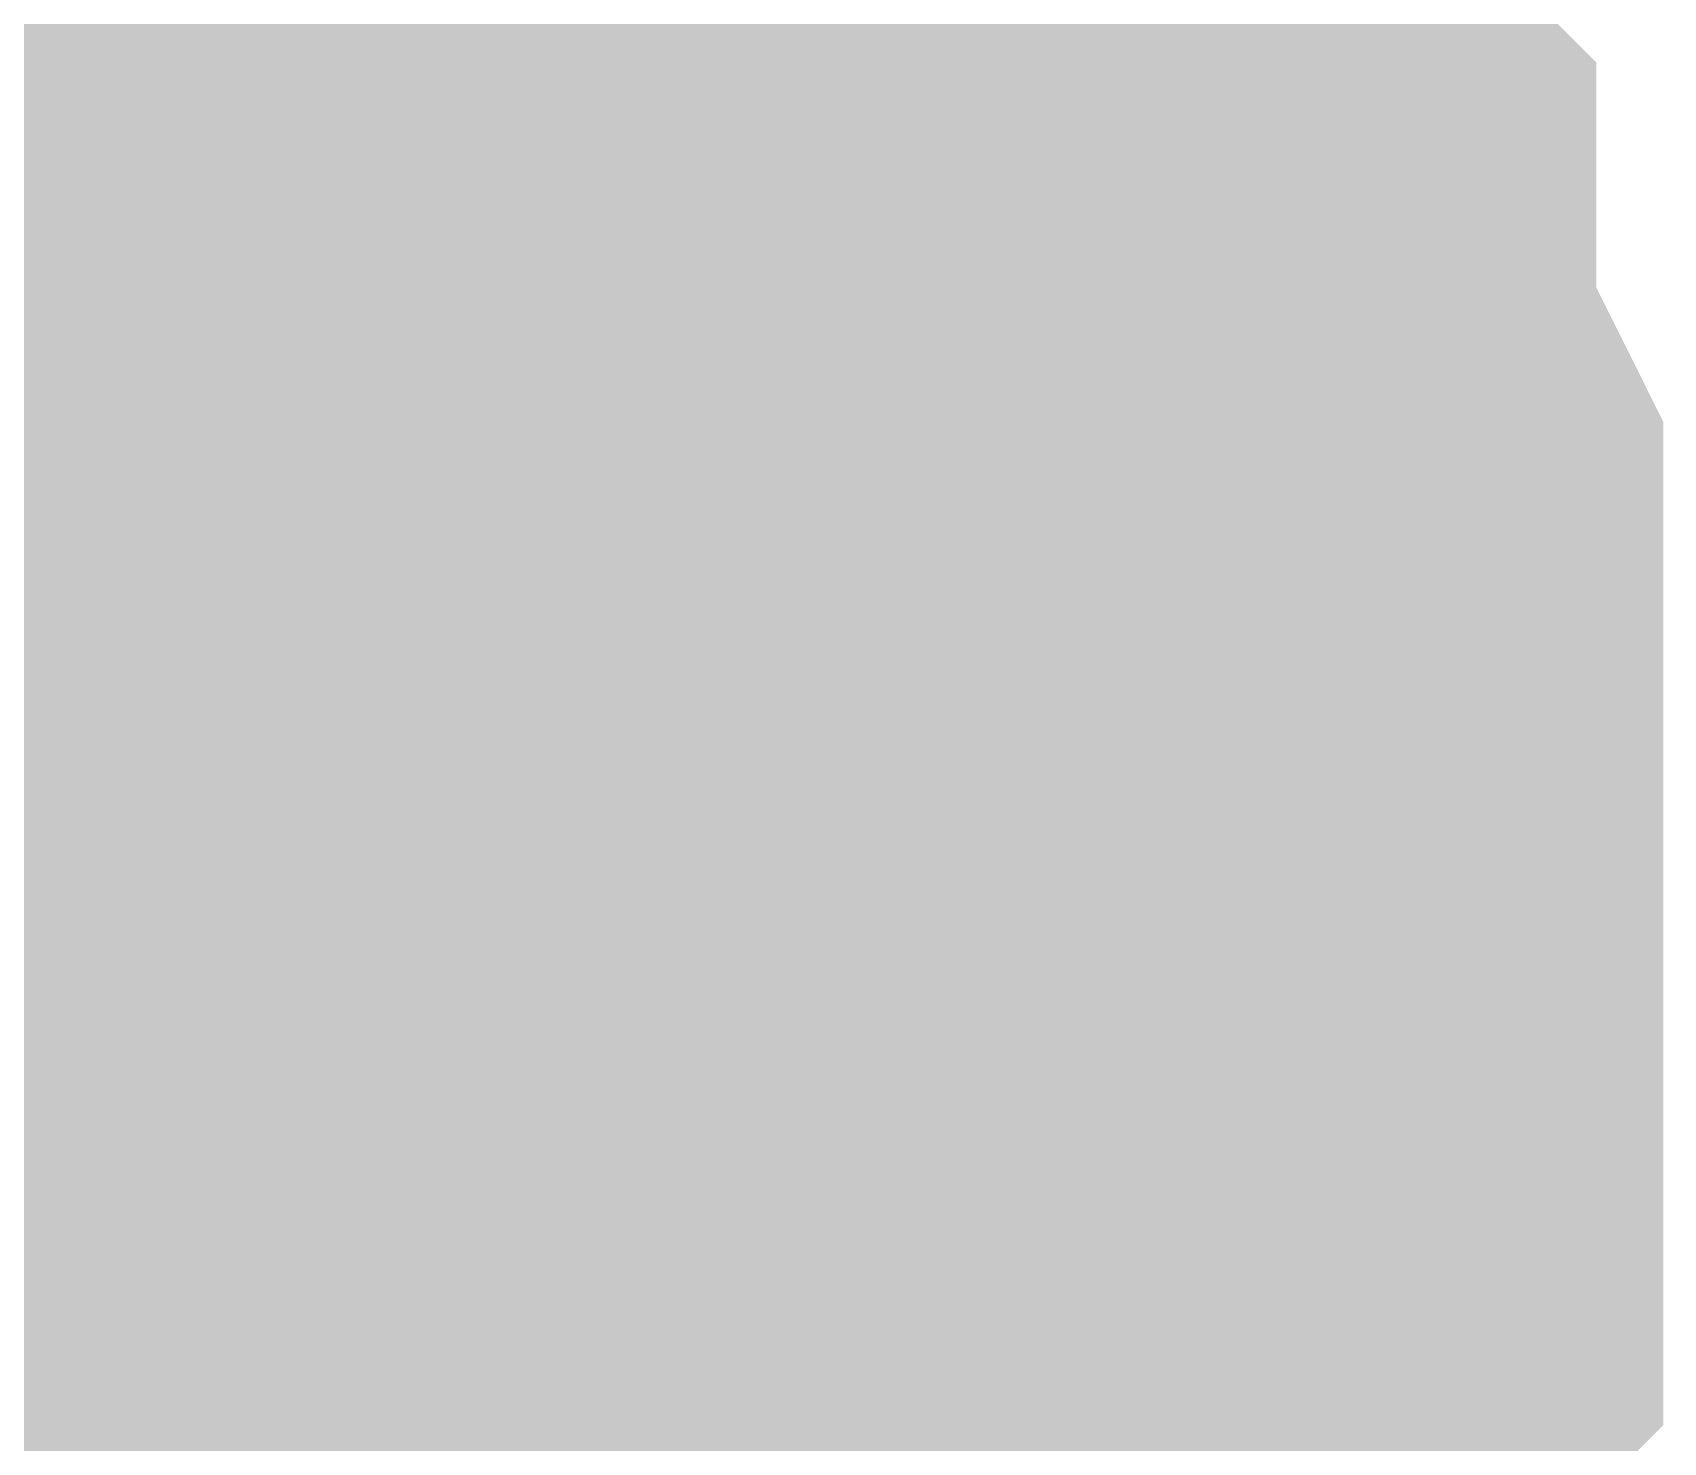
# Model space of a CAD drawing. Header units: inches. Extents: x 0 to 16.9, y 0 to 11.7.
# Drawn here: x 15.4779 to 15.49668, y 8.77245 to 8.78868 of the extents above; entities that cross this region are included whole.
import ezdxf

# ---------------------------------------------------------------- set-up
doc = ezdxf.new("R2010")
doc.units = ezdxf.units.IN
doc.header["$MEASUREMENT"] = 0
doc.layers.add('Sheet', color=255, linetype='Continuous')

msp = doc.modelspace()

# ---------------------------------------------------------------- linework, layer by layer
at = {"layer": 'Sheet'}
for points in [[(15.483066, 8.795151, 0.0118, 0.0118, 0), (15.483838, 8.79438, 0.0118, 0.0118, 0), (15.484609, 8.793608, 0.0118, 0.0118, 0), (15.485381, 8.793608, 0.0118, 0.0118, 0), (15.486152, 8.792836, 0.0118, 0.0118, 0), (15.486152, 8.792065, 0.0118, 0.0118, 0), (15.486924, 8.791293, 0.0118, 0.0118, 0), (15.487695, 8.790521, 0.0118, 0.0118, 0), (15.487695, 8.789749, 0.0118, 0.0118, 0), (15.488467, 8.788978, 0.0118, 0.0118, 0), (15.489238, 8.788206, 0.0118, 0.0118, 0), (15.489238, 8.786663, 0.0118, 0.0118, 0), (15.49001, 8.785891, 0.0118, 0.0118, 0), (15.49001, 8.785119, 0.0118, 0.0118, 0), (15.49001, 8.784347, 0.0118, 0.0118, 0), (15.490781, 8.782804, 0.0118, 0.0118, 0), (15.490781, 8.782032, 0.0118, 0.0118, 0), (15.490781, 8.781261, 0.0118, 0.0118, 0), (15.490781, 8.779717, 0.0118, 0.0118, 0), (15.490781, 8.778946, 0.0118, 0.0118, 0)], [(15.483066, 8.795151, 0.0118, 0.0118, 0), (15.483838, 8.79438, 0.0118, 0.0118, 0), (15.484609, 8.793608, 0.0118, 0.0118, 0), (15.485381, 8.793608, 0.0118, 0.0118, 0), (15.486152, 8.792836, 0.0118, 0.0118, 0), (15.486152, 8.792065, 0.0118, 0.0118, 0), (15.486924, 8.791293, 0.0118, 0.0118, 0), (15.487695, 8.790521, 0.0118, 0.0118, 0), (15.487695, 8.789749, 0.0118, 0.0118, 0), (15.488467, 8.788978, 0.0118, 0.0118, 0), (15.489238, 8.788206, 0.0118, 0.0118, 0), (15.489238, 8.786663, 0.0118, 0.0118, 0), (15.49001, 8.785891, 0.0118, 0.0118, 0), (15.49001, 8.785119, 0.0118, 0.0118, 0), (15.49001, 8.784347, 0.0118, 0.0118, 0), (15.490781, 8.782804, 0.0118, 0.0118, 0), (15.490781, 8.782032, 0.0118, 0.0118, 0), (15.490781, 8.781261, 0.0118, 0.0118, 0), (15.490781, 8.779717, 0.0118, 0.0118, 0), (15.490781, 8.778946, 0.0118, 0.0118, 0)], [(15.483066, 8.795151, 0.0118, 0.0118, 0), (15.483838, 8.79438, 0.0118, 0.0118, 0), (15.484609, 8.793608, 0.0118, 0.0118, 0), (15.485381, 8.793608, 0.0118, 0.0118, 0), (15.486152, 8.792836, 0.0118, 0.0118, 0), (15.486152, 8.792065, 0.0118, 0.0118, 0), (15.486924, 8.791293, 0.0118, 0.0118, 0), (15.487695, 8.790521, 0.0118, 0.0118, 0), (15.487695, 8.789749, 0.0118, 0.0118, 0), (15.488467, 8.788978, 0.0118, 0.0118, 0), (15.489238, 8.788206, 0.0118, 0.0118, 0), (15.489238, 8.786663, 0.0118, 0.0118, 0), (15.49001, 8.785891, 0.0118, 0.0118, 0), (15.49001, 8.785119, 0.0118, 0.0118, 0), (15.49001, 8.784347, 0.0118, 0.0118, 0), (15.490781, 8.782804, 0.0118, 0.0118, 0), (15.490781, 8.782032, 0.0118, 0.0118, 0), (15.490781, 8.781261, 0.0118, 0.0118, 0), (15.490781, 8.779717, 0.0118, 0.0118, 0), (15.490781, 8.778946, 0.0118, 0.0118, 0)], [(15.483066, 8.795151, 0.0118, 0.0118, 0), (15.483838, 8.79438, 0.0118, 0.0118, 0), (15.484609, 8.793608, 0.0118, 0.0118, 0), (15.485381, 8.793608, 0.0118, 0.0118, 0), (15.486152, 8.792836, 0.0118, 0.0118, 0), (15.486152, 8.792065, 0.0118, 0.0118, 0), (15.486924, 8.791293, 0.0118, 0.0118, 0), (15.487695, 8.790521, 0.0118, 0.0118, 0), (15.487695, 8.789749, 0.0118, 0.0118, 0), (15.488467, 8.788978, 0.0118, 0.0118, 0), (15.489238, 8.788206, 0.0118, 0.0118, 0), (15.489238, 8.786663, 0.0118, 0.0118, 0), (15.49001, 8.785891, 0.0118, 0.0118, 0), (15.49001, 8.785119, 0.0118, 0.0118, 0), (15.49001, 8.784347, 0.0118, 0.0118, 0), (15.490781, 8.782804, 0.0118, 0.0118, 0), (15.490781, 8.782032, 0.0118, 0.0118, 0), (15.490781, 8.781261, 0.0118, 0.0118, 0), (15.490781, 8.779717, 0.0118, 0.0118, 0), (15.490781, 8.778946, 0.0118, 0.0118, 0)], [(15.483066, 8.795151, 0.0118, 0.0118, 0), (15.483838, 8.79438, 0.0118, 0.0118, 0), (15.484609, 8.793608, 0.0118, 0.0118, 0), (15.485381, 8.793608, 0.0118, 0.0118, 0), (15.486152, 8.792836, 0.0118, 0.0118, 0), (15.486152, 8.792065, 0.0118, 0.0118, 0), (15.486924, 8.791293, 0.0118, 0.0118, 0), (15.487695, 8.790521, 0.0118, 0.0118, 0), (15.487695, 8.789749, 0.0118, 0.0118, 0), (15.488467, 8.788978, 0.0118, 0.0118, 0), (15.489238, 8.788206, 0.0118, 0.0118, 0), (15.489238, 8.786663, 0.0118, 0.0118, 0), (15.49001, 8.785891, 0.0118, 0.0118, 0), (15.49001, 8.785119, 0.0118, 0.0118, 0), (15.49001, 8.784347, 0.0118, 0.0118, 0), (15.490781, 8.782804, 0.0118, 0.0118, 0), (15.490781, 8.782032, 0.0118, 0.0118, 0), (15.490781, 8.781261, 0.0118, 0.0118, 0), (15.490781, 8.779717, 0.0118, 0.0118, 0), (15.490781, 8.778946, 0.0118, 0.0118, 0)], [(15.483066, 8.795151, 0.0118, 0.0118, 0), (15.483838, 8.79438, 0.0118, 0.0118, 0), (15.484609, 8.793608, 0.0118, 0.0118, 0), (15.485381, 8.793608, 0.0118, 0.0118, 0), (15.486152, 8.792836, 0.0118, 0.0118, 0), (15.486152, 8.792065, 0.0118, 0.0118, 0), (15.486924, 8.791293, 0.0118, 0.0118, 0), (15.487695, 8.790521, 0.0118, 0.0118, 0), (15.487695, 8.789749, 0.0118, 0.0118, 0), (15.488467, 8.788978, 0.0118, 0.0118, 0), (15.489238, 8.788206, 0.0118, 0.0118, 0), (15.489238, 8.786663, 0.0118, 0.0118, 0), (15.49001, 8.785891, 0.0118, 0.0118, 0), (15.49001, 8.785119, 0.0118, 0.0118, 0), (15.49001, 8.784347, 0.0118, 0.0118, 0), (15.490781, 8.782804, 0.0118, 0.0118, 0), (15.490781, 8.782032, 0.0118, 0.0118, 0), (15.490781, 8.781261, 0.0118, 0.0118, 0), (15.490781, 8.779717, 0.0118, 0.0118, 0), (15.490781, 8.778946, 0.0118, 0.0118, 0)], [(15.483066, 8.795151, 0.0118, 0.0118, 0), (15.483838, 8.79438, 0.0118, 0.0118, 0), (15.484609, 8.793608, 0.0118, 0.0118, 0), (15.485381, 8.793608, 0.0118, 0.0118, 0), (15.486152, 8.792836, 0.0118, 0.0118, 0), (15.486152, 8.792065, 0.0118, 0.0118, 0), (15.486924, 8.791293, 0.0118, 0.0118, 0), (15.487695, 8.790521, 0.0118, 0.0118, 0), (15.487695, 8.789749, 0.0118, 0.0118, 0), (15.488467, 8.788978, 0.0118, 0.0118, 0), (15.489238, 8.788206, 0.0118, 0.0118, 0), (15.489238, 8.786663, 0.0118, 0.0118, 0), (15.49001, 8.785891, 0.0118, 0.0118, 0), (15.49001, 8.785119, 0.0118, 0.0118, 0), (15.49001, 8.784347, 0.0118, 0.0118, 0), (15.490781, 8.782804, 0.0118, 0.0118, 0), (15.490781, 8.782032, 0.0118, 0.0118, 0), (15.490781, 8.781261, 0.0118, 0.0118, 0), (15.490781, 8.779717, 0.0118, 0.0118, 0), (15.490781, 8.778946, 0.0118, 0.0118, 0)], [(15.483066, 8.795151, 0.0118, 0.0118, 0), (15.483838, 8.79438, 0.0118, 0.0118, 0), (15.484609, 8.793608, 0.0118, 0.0118, 0), (15.485381, 8.793608, 0.0118, 0.0118, 0), (15.486152, 8.792836, 0.0118, 0.0118, 0), (15.486152, 8.792065, 0.0118, 0.0118, 0), (15.486924, 8.791293, 0.0118, 0.0118, 0), (15.487695, 8.790521, 0.0118, 0.0118, 0), (15.487695, 8.789749, 0.0118, 0.0118, 0), (15.488467, 8.788978, 0.0118, 0.0118, 0), (15.489238, 8.788206, 0.0118, 0.0118, 0), (15.489238, 8.786663, 0.0118, 0.0118, 0), (15.49001, 8.785891, 0.0118, 0.0118, 0), (15.49001, 8.785119, 0.0118, 0.0118, 0), (15.49001, 8.784347, 0.0118, 0.0118, 0), (15.490781, 8.782804, 0.0118, 0.0118, 0), (15.490781, 8.782032, 0.0118, 0.0118, 0), (15.490781, 8.781261, 0.0118, 0.0118, 0), (15.490781, 8.779717, 0.0118, 0.0118, 0), (15.490781, 8.778946, 0.0118, 0.0118, 0)], [(15.486924, 8.791293, 0.0039, 0.0039, 0), (15.487695, 8.790521, 0.0039, 0.0039, 0), (15.487695, 8.789749, 0.0039, 0.0039, 0), (15.488467, 8.788978, 0.0039, 0.0039, 0), (15.489238, 8.788206, 0.0039, 0.0039, 0), (15.489238, 8.786663, 0.0039, 0.0039, 0), (15.49001, 8.785891, 0.0039, 0.0039, 0), (15.49001, 8.785119, 0.0039, 0.0039, 0), (15.49001, 8.784347, 0.0039, 0.0039, 0), (15.490781, 8.782804, 0.0039, 0.0039, 0), (15.490781, 8.782032, 0.0039, 0.0039, 0), (15.490781, 8.781261, 0.0039, 0.0039, 0), (15.490781, 8.779717, 0.0039, 0.0039, 0), (15.490781, 8.778946, 0.0039, 0.0039, 0)], [(15.486924, 8.791293, 0.0039, 0.0039, 0), (15.487695, 8.790521, 0.0039, 0.0039, 0), (15.487695, 8.789749, 0.0039, 0.0039, 0), (15.488467, 8.788978, 0.0039, 0.0039, 0), (15.489238, 8.788206, 0.0039, 0.0039, 0), (15.489238, 8.786663, 0.0039, 0.0039, 0), (15.49001, 8.785891, 0.0039, 0.0039, 0), (15.49001, 8.785119, 0.0039, 0.0039, 0), (15.49001, 8.784347, 0.0039, 0.0039, 0), (15.490781, 8.782804, 0.0039, 0.0039, 0), (15.490781, 8.782032, 0.0039, 0.0039, 0), (15.490781, 8.781261, 0.0039, 0.0039, 0), (15.490781, 8.779717, 0.0039, 0.0039, 0), (15.490781, 8.778946, 0.0039, 0.0039, 0)], [(15.486924, 8.791293, 0.0039, 0.0039, 0), (15.487695, 8.790521, 0.0039, 0.0039, 0), (15.487695, 8.789749, 0.0039, 0.0039, 0), (15.488467, 8.788978, 0.0039, 0.0039, 0), (15.489238, 8.788206, 0.0039, 0.0039, 0), (15.489238, 8.786663, 0.0039, 0.0039, 0), (15.49001, 8.785891, 0.0039, 0.0039, 0), (15.49001, 8.785119, 0.0039, 0.0039, 0), (15.49001, 8.784347, 0.0039, 0.0039, 0), (15.490781, 8.782804, 0.0039, 0.0039, 0), (15.490781, 8.782032, 0.0039, 0.0039, 0), (15.490781, 8.781261, 0.0039, 0.0039, 0), (15.490781, 8.779717, 0.0039, 0.0039, 0), (15.490781, 8.778946, 0.0039, 0.0039, 0)], [(15.486924, 8.791293, 0.0039, 0.0039, 0), (15.487695, 8.790521, 0.0039, 0.0039, 0), (15.487695, 8.789749, 0.0039, 0.0039, 0), (15.488467, 8.788978, 0.0039, 0.0039, 0), (15.489238, 8.788206, 0.0039, 0.0039, 0), (15.489238, 8.786663, 0.0039, 0.0039, 0), (15.49001, 8.785891, 0.0039, 0.0039, 0), (15.49001, 8.785119, 0.0039, 0.0039, 0), (15.49001, 8.784347, 0.0039, 0.0039, 0), (15.490781, 8.782804, 0.0039, 0.0039, 0), (15.490781, 8.782032, 0.0039, 0.0039, 0), (15.490781, 8.781261, 0.0039, 0.0039, 0), (15.490781, 8.779717, 0.0039, 0.0039, 0), (15.490781, 8.778946, 0.0039, 0.0039, 0)], [(15.486924, 8.791293, 0.0039, 0.0039, 0), (15.487695, 8.790521, 0.0039, 0.0039, 0), (15.487695, 8.789749, 0.0039, 0.0039, 0), (15.488467, 8.788978, 0.0039, 0.0039, 0), (15.489238, 8.788206, 0.0039, 0.0039, 0), (15.489238, 8.786663, 0.0039, 0.0039, 0), (15.49001, 8.785891, 0.0039, 0.0039, 0), (15.49001, 8.785119, 0.0039, 0.0039, 0), (15.49001, 8.784347, 0.0039, 0.0039, 0), (15.490781, 8.782804, 0.0039, 0.0039, 0), (15.490781, 8.782032, 0.0039, 0.0039, 0), (15.490781, 8.781261, 0.0039, 0.0039, 0), (15.490781, 8.779717, 0.0039, 0.0039, 0), (15.490781, 8.778946, 0.0039, 0.0039, 0)], [(15.486924, 8.791293, 0.0039, 0.0039, 0), (15.487695, 8.790521, 0.0039, 0.0039, 0), (15.487695, 8.789749, 0.0039, 0.0039, 0), (15.488467, 8.788978, 0.0039, 0.0039, 0), (15.489238, 8.788206, 0.0039, 0.0039, 0), (15.489238, 8.786663, 0.0039, 0.0039, 0), (15.49001, 8.785891, 0.0039, 0.0039, 0), (15.49001, 8.785119, 0.0039, 0.0039, 0), (15.49001, 8.784347, 0.0039, 0.0039, 0), (15.490781, 8.782804, 0.0039, 0.0039, 0), (15.490781, 8.782032, 0.0039, 0.0039, 0), (15.490781, 8.781261, 0.0039, 0.0039, 0), (15.490781, 8.779717, 0.0039, 0.0039, 0), (15.490781, 8.778946, 0.0039, 0.0039, 0)], [(15.486924, 8.791293, 0.0039, 0.0039, 0), (15.487695, 8.790521, 0.0039, 0.0039, 0), (15.487695, 8.789749, 0.0039, 0.0039, 0), (15.488467, 8.788978, 0.0039, 0.0039, 0), (15.489238, 8.788206, 0.0039, 0.0039, 0), (15.489238, 8.786663, 0.0039, 0.0039, 0), (15.49001, 8.785891, 0.0039, 0.0039, 0), (15.49001, 8.785119, 0.0039, 0.0039, 0), (15.49001, 8.784347, 0.0039, 0.0039, 0), (15.490781, 8.782804, 0.0039, 0.0039, 0), (15.490781, 8.782032, 0.0039, 0.0039, 0), (15.490781, 8.781261, 0.0039, 0.0039, 0), (15.490781, 8.779717, 0.0039, 0.0039, 0), (15.490781, 8.778946, 0.0039, 0.0039, 0)], [(15.486924, 8.791293, 0.0039, 0.0039, 0), (15.487695, 8.790521, 0.0039, 0.0039, 0), (15.487695, 8.789749, 0.0039, 0.0039, 0), (15.488467, 8.788978, 0.0039, 0.0039, 0), (15.489238, 8.788206, 0.0039, 0.0039, 0), (15.489238, 8.786663, 0.0039, 0.0039, 0), (15.49001, 8.785891, 0.0039, 0.0039, 0), (15.49001, 8.785119, 0.0039, 0.0039, 0), (15.49001, 8.784347, 0.0039, 0.0039, 0), (15.490781, 8.782804, 0.0039, 0.0039, 0), (15.490781, 8.782032, 0.0039, 0.0039, 0), (15.490781, 8.781261, 0.0039, 0.0039, 0), (15.490781, 8.779717, 0.0039, 0.0039, 0), (15.490781, 8.778946, 0.0039, 0.0039, 0)], [(15.490781, 8.778946, 0.0118, 0.0118, 0), (15.490781, 8.778174, 0.0118, 0.0118, 0), (15.490781, 8.77663, 0.0118, 0.0118, 0), (15.490781, 8.775859, 0.0118, 0.0118, 0), (15.490781, 8.775087, 0.0118, 0.0118, 0), (15.49001, 8.774315, 0.0118, 0.0118, 0), (15.49001, 8.772772, 0.0118, 0.0118, 0), (15.49001, 8.772, 0.0118, 0.0118, 0), (15.489238, 8.771228, 0.0118, 0.0118, 0), (15.489238, 8.770457, 0.0118, 0.0118, 0), (15.488467, 8.769685, 0.0118, 0.0118, 0), (15.487695, 8.768913, 0.0118, 0.0118, 0), (15.487695, 8.768142, 0.0118, 0.0118, 0), (15.486924, 8.76737, 0.0118, 0.0118, 0), (15.486152, 8.766598, 0.0118, 0.0118, 0), (15.486152, 8.765827, 0.0118, 0.0118, 0)], [(15.490781, 8.778946, 0.0118, 0.0118, 0), (15.490781, 8.778174, 0.0118, 0.0118, 0), (15.490781, 8.77663, 0.0118, 0.0118, 0), (15.490781, 8.775859, 0.0118, 0.0118, 0), (15.490781, 8.775087, 0.0118, 0.0118, 0), (15.49001, 8.774315, 0.0118, 0.0118, 0), (15.49001, 8.772772, 0.0118, 0.0118, 0), (15.49001, 8.772, 0.0118, 0.0118, 0), (15.489238, 8.771228, 0.0118, 0.0118, 0), (15.489238, 8.770457, 0.0118, 0.0118, 0), (15.488467, 8.769685, 0.0118, 0.0118, 0), (15.487695, 8.768913, 0.0118, 0.0118, 0), (15.487695, 8.768142, 0.0118, 0.0118, 0), (15.486924, 8.76737, 0.0118, 0.0118, 0), (15.486152, 8.766598, 0.0118, 0.0118, 0), (15.486152, 8.765827, 0.0118, 0.0118, 0)], [(15.490781, 8.778946, 0.0118, 0.0118, 0), (15.490781, 8.778174, 0.0118, 0.0118, 0), (15.490781, 8.77663, 0.0118, 0.0118, 0), (15.490781, 8.775859, 0.0118, 0.0118, 0), (15.490781, 8.775087, 0.0118, 0.0118, 0), (15.49001, 8.774315, 0.0118, 0.0118, 0), (15.49001, 8.772772, 0.0118, 0.0118, 0), (15.49001, 8.772, 0.0118, 0.0118, 0), (15.489238, 8.771228, 0.0118, 0.0118, 0), (15.489238, 8.770457, 0.0118, 0.0118, 0), (15.488467, 8.769685, 0.0118, 0.0118, 0), (15.487695, 8.768913, 0.0118, 0.0118, 0), (15.487695, 8.768142, 0.0118, 0.0118, 0), (15.486924, 8.76737, 0.0118, 0.0118, 0), (15.486152, 8.766598, 0.0118, 0.0118, 0), (15.486152, 8.765827, 0.0118, 0.0118, 0)], [(15.490781, 8.778946, 0.0118, 0.0118, 0), (15.490781, 8.778174, 0.0118, 0.0118, 0), (15.490781, 8.77663, 0.0118, 0.0118, 0), (15.490781, 8.775859, 0.0118, 0.0118, 0), (15.490781, 8.775087, 0.0118, 0.0118, 0), (15.49001, 8.774315, 0.0118, 0.0118, 0), (15.49001, 8.772772, 0.0118, 0.0118, 0), (15.49001, 8.772, 0.0118, 0.0118, 0), (15.489238, 8.771228, 0.0118, 0.0118, 0), (15.489238, 8.770457, 0.0118, 0.0118, 0), (15.488467, 8.769685, 0.0118, 0.0118, 0), (15.487695, 8.768913, 0.0118, 0.0118, 0), (15.487695, 8.768142, 0.0118, 0.0118, 0), (15.486924, 8.76737, 0.0118, 0.0118, 0), (15.486152, 8.766598, 0.0118, 0.0118, 0), (15.486152, 8.765827, 0.0118, 0.0118, 0)], [(15.490781, 8.778946, 0.0118, 0.0118, 0), (15.490781, 8.778174, 0.0118, 0.0118, 0), (15.490781, 8.77663, 0.0118, 0.0118, 0), (15.490781, 8.775859, 0.0118, 0.0118, 0), (15.490781, 8.775087, 0.0118, 0.0118, 0), (15.49001, 8.774315, 0.0118, 0.0118, 0), (15.49001, 8.772772, 0.0118, 0.0118, 0), (15.49001, 8.772, 0.0118, 0.0118, 0), (15.489238, 8.771228, 0.0118, 0.0118, 0), (15.489238, 8.770457, 0.0118, 0.0118, 0), (15.488467, 8.769685, 0.0118, 0.0118, 0), (15.487695, 8.768913, 0.0118, 0.0118, 0), (15.487695, 8.768142, 0.0118, 0.0118, 0), (15.486924, 8.76737, 0.0118, 0.0118, 0), (15.486152, 8.766598, 0.0118, 0.0118, 0), (15.486152, 8.765827, 0.0118, 0.0118, 0)], [(15.490781, 8.778946, 0.0118, 0.0118, 0), (15.490781, 8.778174, 0.0118, 0.0118, 0), (15.490781, 8.77663, 0.0118, 0.0118, 0), (15.490781, 8.775859, 0.0118, 0.0118, 0), (15.490781, 8.775087, 0.0118, 0.0118, 0), (15.49001, 8.774315, 0.0118, 0.0118, 0), (15.49001, 8.772772, 0.0118, 0.0118, 0), (15.49001, 8.772, 0.0118, 0.0118, 0), (15.489238, 8.771228, 0.0118, 0.0118, 0), (15.489238, 8.770457, 0.0118, 0.0118, 0), (15.488467, 8.769685, 0.0118, 0.0118, 0), (15.487695, 8.768913, 0.0118, 0.0118, 0), (15.487695, 8.768142, 0.0118, 0.0118, 0), (15.486924, 8.76737, 0.0118, 0.0118, 0), (15.486152, 8.766598, 0.0118, 0.0118, 0), (15.486152, 8.765827, 0.0118, 0.0118, 0)], [(15.490781, 8.778946, 0.0118, 0.0118, 0), (15.490781, 8.778174, 0.0118, 0.0118, 0), (15.490781, 8.77663, 0.0118, 0.0118, 0), (15.490781, 8.775859, 0.0118, 0.0118, 0), (15.490781, 8.775087, 0.0118, 0.0118, 0), (15.49001, 8.774315, 0.0118, 0.0118, 0), (15.49001, 8.772772, 0.0118, 0.0118, 0), (15.49001, 8.772, 0.0118, 0.0118, 0), (15.489238, 8.771228, 0.0118, 0.0118, 0), (15.489238, 8.770457, 0.0118, 0.0118, 0), (15.488467, 8.769685, 0.0118, 0.0118, 0), (15.487695, 8.768913, 0.0118, 0.0118, 0), (15.487695, 8.768142, 0.0118, 0.0118, 0), (15.486924, 8.76737, 0.0118, 0.0118, 0), (15.486152, 8.766598, 0.0118, 0.0118, 0), (15.486152, 8.765827, 0.0118, 0.0118, 0)], [(15.490781, 8.778946, 0.0118, 0.0118, 0), (15.490781, 8.778174, 0.0118, 0.0118, 0), (15.490781, 8.77663, 0.0118, 0.0118, 0), (15.490781, 8.775859, 0.0118, 0.0118, 0), (15.490781, 8.775087, 0.0118, 0.0118, 0), (15.49001, 8.774315, 0.0118, 0.0118, 0), (15.49001, 8.772772, 0.0118, 0.0118, 0), (15.49001, 8.772, 0.0118, 0.0118, 0), (15.489238, 8.771228, 0.0118, 0.0118, 0), (15.489238, 8.770457, 0.0118, 0.0118, 0), (15.488467, 8.769685, 0.0118, 0.0118, 0), (15.487695, 8.768913, 0.0118, 0.0118, 0), (15.487695, 8.768142, 0.0118, 0.0118, 0), (15.486924, 8.76737, 0.0118, 0.0118, 0), (15.486152, 8.766598, 0.0118, 0.0118, 0), (15.486152, 8.765827, 0.0118, 0.0118, 0)], [(15.490781, 8.778946, 0.0118, 0.0118, 0), (15.490781, 8.778946, 0.0118, 0.0118, 0), (15.490781, 8.778946, 0.0118, 0.0118, 0), (15.490781, 8.778946, 0.0118, 0.0118, 0), (15.490781, 8.778946, 0.0118, 0.0118, 0), (15.490781, 8.778946, 0.0118, 0.0118, 0), (15.490781, 8.778946, 0.0118, 0.0118, 0), (15.490781, 8.778946, 0.0118, 0.0118, 0), (15.490781, 8.778946, 0.0118, 0.0118, 0), (15.490781, 8.778946, 0.0118, 0.0118, 0), (15.490781, 8.778946, 0.0118, 0.0118, 0), (15.490781, 8.778946, 0.0118, 0.0118, 0), (15.490781, 8.778946, 0.0118, 0.0118, 0), (15.490781, 8.778946, 0.0118, 0.0118, 0), (15.490781, 8.778946, 0.0118, 0.0118, 0), (15.490781, 8.778946, 0.0118, 0.0118, 0), (15.490781, 8.778946, 0.0118, 0.0118, 0), (15.490781, 8.778946, 0.0118, 0.0118, 0), (15.490781, 8.778946, 0.0118, 0.0118, 0), (15.490781, 8.778946, 0.0118, 0.0118, 0), (15.490781, 8.778946, 0.0118, 0.0118, 0), (15.490781, 8.778946, 0.0118, 0.0118, 0), (15.490781, 8.778946, 0.0118, 0.0118, 0), (15.490781, 8.778946, 0.0118, 0.0118, 0), (15.490781, 8.778946, 0.0118, 0.0118, 0), (15.490781, 8.778946, 0.0118, 0.0118, 0), (15.490781, 8.778946, 0.0118, 0.0118, 0), (15.490781, 8.778946, 0.0118, 0.0118, 0), (15.490781, 8.778946, 0.0118, 0.0118, 0), (15.490781, 8.778946, 0.0118, 0.0118, 0), (15.490781, 8.778946, 0.0118, 0.0118, 0), (15.490781, 8.778946, 0.0118, 0.0118, 0), (15.490781, 8.778946, 0.0118, 0.0118, 0)], [(15.490781, 8.778946, 0.0118, 0.0118, 0), (15.490781, 8.778946, 0.0118, 0.0118, 0)], [(15.490781, 8.778946, 0.0118, 0.0118, 0), (15.490781, 8.778946, 0.0118, 0.0118, 0), (15.490781, 8.778946, 0.0118, 0.0118, 0), (15.490781, 8.778946, 0.0118, 0.0118, 0), (15.490781, 8.778946, 0.0118, 0.0118, 0), (15.490781, 8.778946, 0.0118, 0.0118, 0), (15.490781, 8.778946, 0.0118, 0.0118, 0), (15.490781, 8.778946, 0.0118, 0.0118, 0), (15.490781, 8.778946, 0.0118, 0.0118, 0), (15.490781, 8.778946, 0.0118, 0.0118, 0), (15.490781, 8.778946, 0.0118, 0.0118, 0), (15.490781, 8.778946, 0.0118, 0.0118, 0), (15.490781, 8.778946, 0.0118, 0.0118, 0), (15.490781, 8.778946, 0.0118, 0.0118, 0), (15.490781, 8.778946, 0.0118, 0.0118, 0), (15.490781, 8.778946, 0.0118, 0.0118, 0), (15.490781, 8.778946, 0.0118, 0.0118, 0), (15.490781, 8.778946, 0.0118, 0.0118, 0), (15.490781, 8.778946, 0.0118, 0.0118, 0), (15.490781, 8.778946, 0.0118, 0.0118, 0), (15.490781, 8.778946, 0.0118, 0.0118, 0), (15.490781, 8.778946, 0.0118, 0.0118, 0), (15.490781, 8.778946, 0.0118, 0.0118, 0), (15.490781, 8.778946, 0.0118, 0.0118, 0), (15.490781, 8.778946, 0.0118, 0.0118, 0), (15.490781, 8.778946, 0.0118, 0.0118, 0), (15.490781, 8.778946, 0.0118, 0.0118, 0), (15.490781, 8.778946, 0.0118, 0.0118, 0), (15.490781, 8.778946, 0.0118, 0.0118, 0), (15.490781, 8.778946, 0.0118, 0.0118, 0), (15.490781, 8.778946, 0.0118, 0.0118, 0), (15.490781, 8.778946, 0.0118, 0.0118, 0), (15.490781, 8.778946, 0.0118, 0.0118, 0)], [(15.490781, 8.778946, 0.0118, 0.0118, 0), (15.490781, 8.778946, 0.0118, 0.0118, 0)], [(15.490781, 8.778946, 0.0118, 0.0118, 0), (15.490781, 8.778946, 0.0118, 0.0118, 0), (15.490781, 8.778946, 0.0118, 0.0118, 0), (15.490781, 8.778946, 0.0118, 0.0118, 0), (15.490781, 8.778946, 0.0118, 0.0118, 0), (15.490781, 8.778946, 0.0118, 0.0118, 0), (15.490781, 8.778946, 0.0118, 0.0118, 0), (15.490781, 8.778946, 0.0118, 0.0118, 0), (15.490781, 8.778946, 0.0118, 0.0118, 0), (15.490781, 8.778946, 0.0118, 0.0118, 0), (15.490781, 8.778946, 0.0118, 0.0118, 0), (15.490781, 8.778946, 0.0118, 0.0118, 0), (15.490781, 8.778946, 0.0118, 0.0118, 0), (15.490781, 8.778946, 0.0118, 0.0118, 0), (15.490781, 8.778946, 0.0118, 0.0118, 0), (15.490781, 8.778946, 0.0118, 0.0118, 0), (15.490781, 8.778946, 0.0118, 0.0118, 0), (15.490781, 8.778946, 0.0118, 0.0118, 0), (15.490781, 8.778946, 0.0118, 0.0118, 0), (15.490781, 8.778946, 0.0118, 0.0118, 0), (15.490781, 8.778946, 0.0118, 0.0118, 0), (15.490781, 8.778946, 0.0118, 0.0118, 0), (15.490781, 8.778946, 0.0118, 0.0118, 0), (15.490781, 8.778946, 0.0118, 0.0118, 0), (15.490781, 8.778946, 0.0118, 0.0118, 0), (15.490781, 8.778946, 0.0118, 0.0118, 0), (15.490781, 8.778946, 0.0118, 0.0118, 0), (15.490781, 8.778946, 0.0118, 0.0118, 0), (15.490781, 8.778946, 0.0118, 0.0118, 0), (15.490781, 8.778946, 0.0118, 0.0118, 0), (15.490781, 8.778946, 0.0118, 0.0118, 0), (15.490781, 8.778946, 0.0118, 0.0118, 0), (15.490781, 8.778946, 0.0118, 0.0118, 0)], [(15.490781, 8.778946, 0.0118, 0.0118, 0), (15.490781, 8.778946, 0.0118, 0.0118, 0)], [(15.490781, 8.778946, 0.0118, 0.0118, 0), (15.490781, 8.778946, 0.0118, 0.0118, 0), (15.490781, 8.778946, 0.0118, 0.0118, 0), (15.490781, 8.778946, 0.0118, 0.0118, 0), (15.490781, 8.778946, 0.0118, 0.0118, 0), (15.490781, 8.778946, 0.0118, 0.0118, 0), (15.490781, 8.778946, 0.0118, 0.0118, 0), (15.490781, 8.778946, 0.0118, 0.0118, 0), (15.490781, 8.778946, 0.0118, 0.0118, 0), (15.490781, 8.778946, 0.0118, 0.0118, 0), (15.490781, 8.778946, 0.0118, 0.0118, 0), (15.490781, 8.778946, 0.0118, 0.0118, 0), (15.490781, 8.778946, 0.0118, 0.0118, 0), (15.490781, 8.778946, 0.0118, 0.0118, 0), (15.490781, 8.778946, 0.0118, 0.0118, 0), (15.490781, 8.778946, 0.0118, 0.0118, 0), (15.490781, 8.778946, 0.0118, 0.0118, 0), (15.490781, 8.778946, 0.0118, 0.0118, 0), (15.490781, 8.778946, 0.0118, 0.0118, 0), (15.490781, 8.778946, 0.0118, 0.0118, 0), (15.490781, 8.778946, 0.0118, 0.0118, 0), (15.490781, 8.778946, 0.0118, 0.0118, 0), (15.490781, 8.778946, 0.0118, 0.0118, 0), (15.490781, 8.778946, 0.0118, 0.0118, 0), (15.490781, 8.778946, 0.0118, 0.0118, 0), (15.490781, 8.778946, 0.0118, 0.0118, 0), (15.490781, 8.778946, 0.0118, 0.0118, 0), (15.490781, 8.778946, 0.0118, 0.0118, 0), (15.490781, 8.778946, 0.0118, 0.0118, 0), (15.490781, 8.778946, 0.0118, 0.0118, 0), (15.490781, 8.778946, 0.0118, 0.0118, 0), (15.490781, 8.778946, 0.0118, 0.0118, 0), (15.490781, 8.778946, 0.0118, 0.0118, 0)], [(15.490781, 8.778946, 0.0118, 0.0118, 0), (15.490781, 8.778946, 0.0118, 0.0118, 0)], [(15.490781, 8.778946, 0.0118, 0.0118, 0), (15.490781, 8.778946, 0.0118, 0.0118, 0), (15.490781, 8.778946, 0.0118, 0.0118, 0), (15.490781, 8.778946, 0.0118, 0.0118, 0), (15.490781, 8.778946, 0.0118, 0.0118, 0), (15.490781, 8.778946, 0.0118, 0.0118, 0), (15.490781, 8.778946, 0.0118, 0.0118, 0), (15.490781, 8.778946, 0.0118, 0.0118, 0), (15.490781, 8.778946, 0.0118, 0.0118, 0), (15.490781, 8.778946, 0.0118, 0.0118, 0), (15.490781, 8.778946, 0.0118, 0.0118, 0), (15.490781, 8.778946, 0.0118, 0.0118, 0), (15.490781, 8.778946, 0.0118, 0.0118, 0), (15.490781, 8.778946, 0.0118, 0.0118, 0), (15.490781, 8.778946, 0.0118, 0.0118, 0), (15.490781, 8.778946, 0.0118, 0.0118, 0), (15.490781, 8.778946, 0.0118, 0.0118, 0), (15.490781, 8.778946, 0.0118, 0.0118, 0), (15.490781, 8.778946, 0.0118, 0.0118, 0), (15.490781, 8.778946, 0.0118, 0.0118, 0), (15.490781, 8.778946, 0.0118, 0.0118, 0), (15.490781, 8.778946, 0.0118, 0.0118, 0), (15.490781, 8.778946, 0.0118, 0.0118, 0), (15.490781, 8.778946, 0.0118, 0.0118, 0), (15.490781, 8.778946, 0.0118, 0.0118, 0), (15.490781, 8.778946, 0.0118, 0.0118, 0), (15.490781, 8.778946, 0.0118, 0.0118, 0), (15.490781, 8.778946, 0.0118, 0.0118, 0), (15.490781, 8.778946, 0.0118, 0.0118, 0), (15.490781, 8.778946, 0.0118, 0.0118, 0), (15.490781, 8.778946, 0.0118, 0.0118, 0), (15.490781, 8.778946, 0.0118, 0.0118, 0), (15.490781, 8.778946, 0.0118, 0.0118, 0)], [(15.490781, 8.778946, 0.0118, 0.0118, 0), (15.490781, 8.778946, 0.0118, 0.0118, 0)], [(15.490781, 8.778946, 0.0118, 0.0118, 0), (15.490781, 8.778946, 0.0118, 0.0118, 0), (15.490781, 8.778946, 0.0118, 0.0118, 0), (15.490781, 8.778946, 0.0118, 0.0118, 0), (15.490781, 8.778946, 0.0118, 0.0118, 0), (15.490781, 8.778946, 0.0118, 0.0118, 0), (15.490781, 8.778946, 0.0118, 0.0118, 0), (15.490781, 8.778946, 0.0118, 0.0118, 0), (15.490781, 8.778946, 0.0118, 0.0118, 0), (15.490781, 8.778946, 0.0118, 0.0118, 0), (15.490781, 8.778946, 0.0118, 0.0118, 0), (15.490781, 8.778946, 0.0118, 0.0118, 0), (15.490781, 8.778946, 0.0118, 0.0118, 0), (15.490781, 8.778946, 0.0118, 0.0118, 0), (15.490781, 8.778946, 0.0118, 0.0118, 0), (15.490781, 8.778946, 0.0118, 0.0118, 0), (15.490781, 8.778946, 0.0118, 0.0118, 0), (15.490781, 8.778946, 0.0118, 0.0118, 0), (15.490781, 8.778946, 0.0118, 0.0118, 0), (15.490781, 8.778946, 0.0118, 0.0118, 0), (15.490781, 8.778946, 0.0118, 0.0118, 0), (15.490781, 8.778946, 0.0118, 0.0118, 0), (15.490781, 8.778946, 0.0118, 0.0118, 0), (15.490781, 8.778946, 0.0118, 0.0118, 0), (15.490781, 8.778946, 0.0118, 0.0118, 0), (15.490781, 8.778946, 0.0118, 0.0118, 0), (15.490781, 8.778946, 0.0118, 0.0118, 0), (15.490781, 8.778946, 0.0118, 0.0118, 0), (15.490781, 8.778946, 0.0118, 0.0118, 0), (15.490781, 8.778946, 0.0118, 0.0118, 0), (15.490781, 8.778946, 0.0118, 0.0118, 0), (15.490781, 8.778946, 0.0118, 0.0118, 0), (15.490781, 8.778946, 0.0118, 0.0118, 0)], [(15.490781, 8.778946, 0.0118, 0.0118, 0), (15.490781, 8.778946, 0.0118, 0.0118, 0)], [(15.490781, 8.778946, 0.0118, 0.0118, 0), (15.490781, 8.778946, 0.0118, 0.0118, 0), (15.490781, 8.778946, 0.0118, 0.0118, 0), (15.490781, 8.778946, 0.0118, 0.0118, 0), (15.490781, 8.778946, 0.0118, 0.0118, 0), (15.490781, 8.778946, 0.0118, 0.0118, 0), (15.490781, 8.778946, 0.0118, 0.0118, 0), (15.490781, 8.778946, 0.0118, 0.0118, 0), (15.490781, 8.778946, 0.0118, 0.0118, 0), (15.490781, 8.778946, 0.0118, 0.0118, 0), (15.490781, 8.778946, 0.0118, 0.0118, 0), (15.490781, 8.778946, 0.0118, 0.0118, 0), (15.490781, 8.778946, 0.0118, 0.0118, 0), (15.490781, 8.778946, 0.0118, 0.0118, 0), (15.490781, 8.778946, 0.0118, 0.0118, 0), (15.490781, 8.778946, 0.0118, 0.0118, 0), (15.490781, 8.778946, 0.0118, 0.0118, 0), (15.490781, 8.778946, 0.0118, 0.0118, 0), (15.490781, 8.778946, 0.0118, 0.0118, 0), (15.490781, 8.778946, 0.0118, 0.0118, 0), (15.490781, 8.778946, 0.0118, 0.0118, 0), (15.490781, 8.778946, 0.0118, 0.0118, 0), (15.490781, 8.778946, 0.0118, 0.0118, 0), (15.490781, 8.778946, 0.0118, 0.0118, 0), (15.490781, 8.778946, 0.0118, 0.0118, 0), (15.490781, 8.778946, 0.0118, 0.0118, 0), (15.490781, 8.778946, 0.0118, 0.0118, 0), (15.490781, 8.778946, 0.0118, 0.0118, 0), (15.490781, 8.778946, 0.0118, 0.0118, 0), (15.490781, 8.778946, 0.0118, 0.0118, 0), (15.490781, 8.778946, 0.0118, 0.0118, 0), (15.490781, 8.778946, 0.0118, 0.0118, 0), (15.490781, 8.778946, 0.0118, 0.0118, 0)], [(15.490781, 8.778946, 0.0118, 0.0118, 0), (15.490781, 8.778946, 0.0118, 0.0118, 0)], [(15.490781, 8.778946, 0.0118, 0.0118, 0), (15.490781, 8.778946, 0.0118, 0.0118, 0), (15.490781, 8.778946, 0.0118, 0.0118, 0), (15.490781, 8.778946, 0.0118, 0.0118, 0), (15.490781, 8.778946, 0.0118, 0.0118, 0), (15.490781, 8.778946, 0.0118, 0.0118, 0), (15.490781, 8.778946, 0.0118, 0.0118, 0), (15.490781, 8.778946, 0.0118, 0.0118, 0), (15.490781, 8.778946, 0.0118, 0.0118, 0), (15.490781, 8.778946, 0.0118, 0.0118, 0), (15.490781, 8.778946, 0.0118, 0.0118, 0), (15.490781, 8.778946, 0.0118, 0.0118, 0), (15.490781, 8.778946, 0.0118, 0.0118, 0), (15.490781, 8.778946, 0.0118, 0.0118, 0), (15.490781, 8.778946, 0.0118, 0.0118, 0), (15.490781, 8.778946, 0.0118, 0.0118, 0), (15.490781, 8.778946, 0.0118, 0.0118, 0), (15.490781, 8.778946, 0.0118, 0.0118, 0), (15.490781, 8.778946, 0.0118, 0.0118, 0), (15.490781, 8.778946, 0.0118, 0.0118, 0), (15.490781, 8.778946, 0.0118, 0.0118, 0), (15.490781, 8.778946, 0.0118, 0.0118, 0), (15.490781, 8.778946, 0.0118, 0.0118, 0), (15.490781, 8.778946, 0.0118, 0.0118, 0), (15.490781, 8.778946, 0.0118, 0.0118, 0), (15.490781, 8.778946, 0.0118, 0.0118, 0), (15.490781, 8.778946, 0.0118, 0.0118, 0), (15.490781, 8.778946, 0.0118, 0.0118, 0), (15.490781, 8.778946, 0.0118, 0.0118, 0), (15.490781, 8.778946, 0.0118, 0.0118, 0), (15.490781, 8.778946, 0.0118, 0.0118, 0), (15.490781, 8.778946, 0.0118, 0.0118, 0), (15.490781, 8.778946, 0.0118, 0.0118, 0)], [(15.490781, 8.778946, 0.0118, 0.0118, 0), (15.490781, 8.778946, 0.0118, 0.0118, 0)], [(15.490781, 8.778946, 0.0039, 0.0039, 0), (15.490781, 8.778174, 0.0039, 0.0039, 0), (15.490781, 8.77663, 0.0039, 0.0039, 0), (15.490781, 8.775859, 0.0039, 0.0039, 0), (15.490781, 8.775087, 0.0039, 0.0039, 0), (15.49001, 8.774315, 0.0039, 0.0039, 0), (15.49001, 8.772772, 0.0039, 0.0039, 0), (15.49001, 8.772, 0.0039, 0.0039, 0), (15.489238, 8.771228, 0.0039, 0.0039, 0), (15.489238, 8.770457, 0.0039, 0.0039, 0)], [(15.490781, 8.778946, 0.0039, 0.0039, 0), (15.490781, 8.778174, 0.0039, 0.0039, 0), (15.490781, 8.77663, 0.0039, 0.0039, 0), (15.490781, 8.775859, 0.0039, 0.0039, 0), (15.490781, 8.775087, 0.0039, 0.0039, 0), (15.49001, 8.774315, 0.0039, 0.0039, 0), (15.49001, 8.772772, 0.0039, 0.0039, 0), (15.49001, 8.772, 0.0039, 0.0039, 0), (15.489238, 8.771228, 0.0039, 0.0039, 0), (15.489238, 8.770457, 0.0039, 0.0039, 0)], [(15.490781, 8.778946, 0.0039, 0.0039, 0), (15.490781, 8.778174, 0.0039, 0.0039, 0), (15.490781, 8.77663, 0.0039, 0.0039, 0), (15.490781, 8.775859, 0.0039, 0.0039, 0), (15.490781, 8.775087, 0.0039, 0.0039, 0), (15.49001, 8.774315, 0.0039, 0.0039, 0), (15.49001, 8.772772, 0.0039, 0.0039, 0), (15.49001, 8.772, 0.0039, 0.0039, 0), (15.489238, 8.771228, 0.0039, 0.0039, 0), (15.489238, 8.770457, 0.0039, 0.0039, 0)], [(15.490781, 8.778946, 0.0039, 0.0039, 0), (15.490781, 8.778174, 0.0039, 0.0039, 0), (15.490781, 8.77663, 0.0039, 0.0039, 0), (15.490781, 8.775859, 0.0039, 0.0039, 0), (15.490781, 8.775087, 0.0039, 0.0039, 0), (15.49001, 8.774315, 0.0039, 0.0039, 0), (15.49001, 8.772772, 0.0039, 0.0039, 0), (15.49001, 8.772, 0.0039, 0.0039, 0), (15.489238, 8.771228, 0.0039, 0.0039, 0), (15.489238, 8.770457, 0.0039, 0.0039, 0)], [(15.490781, 8.778946, 0.0039, 0.0039, 0), (15.490781, 8.778174, 0.0039, 0.0039, 0), (15.490781, 8.77663, 0.0039, 0.0039, 0), (15.490781, 8.775859, 0.0039, 0.0039, 0), (15.490781, 8.775087, 0.0039, 0.0039, 0), (15.49001, 8.774315, 0.0039, 0.0039, 0), (15.49001, 8.772772, 0.0039, 0.0039, 0), (15.49001, 8.772, 0.0039, 0.0039, 0), (15.489238, 8.771228, 0.0039, 0.0039, 0), (15.489238, 8.770457, 0.0039, 0.0039, 0)], [(15.490781, 8.778946, 0.0039, 0.0039, 0), (15.490781, 8.778174, 0.0039, 0.0039, 0), (15.490781, 8.77663, 0.0039, 0.0039, 0), (15.490781, 8.775859, 0.0039, 0.0039, 0), (15.490781, 8.775087, 0.0039, 0.0039, 0), (15.49001, 8.774315, 0.0039, 0.0039, 0), (15.49001, 8.772772, 0.0039, 0.0039, 0), (15.49001, 8.772, 0.0039, 0.0039, 0), (15.489238, 8.771228, 0.0039, 0.0039, 0), (15.489238, 8.770457, 0.0039, 0.0039, 0)], [(15.490781, 8.778946, 0.0039, 0.0039, 0), (15.490781, 8.778174, 0.0039, 0.0039, 0), (15.490781, 8.77663, 0.0039, 0.0039, 0), (15.490781, 8.775859, 0.0039, 0.0039, 0), (15.490781, 8.775087, 0.0039, 0.0039, 0), (15.49001, 8.774315, 0.0039, 0.0039, 0), (15.49001, 8.772772, 0.0039, 0.0039, 0), (15.49001, 8.772, 0.0039, 0.0039, 0), (15.489238, 8.771228, 0.0039, 0.0039, 0), (15.489238, 8.770457, 0.0039, 0.0039, 0)], [(15.490781, 8.778946, 0.0039, 0.0039, 0), (15.490781, 8.778174, 0.0039, 0.0039, 0), (15.490781, 8.77663, 0.0039, 0.0039, 0), (15.490781, 8.775859, 0.0039, 0.0039, 0), (15.490781, 8.775087, 0.0039, 0.0039, 0), (15.49001, 8.774315, 0.0039, 0.0039, 0), (15.49001, 8.772772, 0.0039, 0.0039, 0), (15.49001, 8.772, 0.0039, 0.0039, 0), (15.489238, 8.771228, 0.0039, 0.0039, 0), (15.489238, 8.770457, 0.0039, 0.0039, 0)], [(15.490781, 8.778946, 0.0039, 0.0039, 0), (15.490781, 8.778946, 0.0039, 0.0039, 0), (15.490781, 8.778946, 0.0039, 0.0039, 0), (15.490781, 8.778946, 0.0039, 0.0039, 0), (15.490781, 8.778946, 0.0039, 0.0039, 0), (15.490781, 8.778946, 0.0039, 0.0039, 0), (15.490781, 8.778946, 0.0039, 0.0039, 0), (15.490781, 8.778946, 0.0039, 0.0039, 0), (15.490781, 8.778946, 0.0039, 0.0039, 0), (15.490781, 8.778946, 0.0039, 0.0039, 0), (15.490781, 8.778946, 0.0039, 0.0039, 0), (15.490781, 8.778946, 0.0039, 0.0039, 0), (15.490781, 8.778946, 0.0039, 0.0039, 0), (15.490781, 8.778946, 0.0039, 0.0039, 0), (15.490781, 8.778946, 0.0039, 0.0039, 0), (15.490781, 8.778946, 0.0039, 0.0039, 0), (15.490781, 8.778946, 0.0039, 0.0039, 0), (15.490781, 8.778946, 0.0039, 0.0039, 0), (15.490781, 8.778946, 0.0039, 0.0039, 0), (15.490781, 8.778946, 0.0039, 0.0039, 0), (15.490781, 8.778946, 0.0039, 0.0039, 0), (15.490781, 8.778946, 0.0039, 0.0039, 0), (15.490781, 8.778946, 0.0039, 0.0039, 0), (15.490781, 8.778946, 0.0039, 0.0039, 0), (15.490781, 8.778946, 0.0039, 0.0039, 0), (15.490781, 8.778946, 0.0039, 0.0039, 0), (15.490781, 8.778946, 0.0039, 0.0039, 0), (15.490781, 8.778946, 0.0039, 0.0039, 0), (15.490781, 8.778946, 0.0039, 0.0039, 0), (15.490781, 8.778946, 0.0039, 0.0039, 0), (15.490781, 8.778946, 0.0039, 0.0039, 0), (15.490781, 8.778946, 0.0039, 0.0039, 0), (15.490781, 8.778946, 0.0039, 0.0039, 0)], [(15.490781, 8.778946, 0.0039, 0.0039, 0), (15.490781, 8.778946, 0.0039, 0.0039, 0)], [(15.490781, 8.778946, 0.0039, 0.0039, 0), (15.490781, 8.778946, 0.0039, 0.0039, 0), (15.490781, 8.778946, 0.0039, 0.0039, 0), (15.490781, 8.778946, 0.0039, 0.0039, 0), (15.490781, 8.778946, 0.0039, 0.0039, 0), (15.490781, 8.778946, 0.0039, 0.0039, 0), (15.490781, 8.778946, 0.0039, 0.0039, 0), (15.490781, 8.778946, 0.0039, 0.0039, 0), (15.490781, 8.778946, 0.0039, 0.0039, 0), (15.490781, 8.778946, 0.0039, 0.0039, 0), (15.490781, 8.778946, 0.0039, 0.0039, 0), (15.490781, 8.778946, 0.0039, 0.0039, 0), (15.490781, 8.778946, 0.0039, 0.0039, 0), (15.490781, 8.778946, 0.0039, 0.0039, 0), (15.490781, 8.778946, 0.0039, 0.0039, 0), (15.490781, 8.778946, 0.0039, 0.0039, 0), (15.490781, 8.778946, 0.0039, 0.0039, 0), (15.490781, 8.778946, 0.0039, 0.0039, 0), (15.490781, 8.778946, 0.0039, 0.0039, 0), (15.490781, 8.778946, 0.0039, 0.0039, 0), (15.490781, 8.778946, 0.0039, 0.0039, 0), (15.490781, 8.778946, 0.0039, 0.0039, 0), (15.490781, 8.778946, 0.0039, 0.0039, 0), (15.490781, 8.778946, 0.0039, 0.0039, 0), (15.490781, 8.778946, 0.0039, 0.0039, 0), (15.490781, 8.778946, 0.0039, 0.0039, 0), (15.490781, 8.778946, 0.0039, 0.0039, 0), (15.490781, 8.778946, 0.0039, 0.0039, 0), (15.490781, 8.778946, 0.0039, 0.0039, 0), (15.490781, 8.778946, 0.0039, 0.0039, 0), (15.490781, 8.778946, 0.0039, 0.0039, 0), (15.490781, 8.778946, 0.0039, 0.0039, 0), (15.490781, 8.778946, 0.0039, 0.0039, 0)], [(15.490781, 8.778946, 0.0039, 0.0039, 0), (15.490781, 8.778946, 0.0039, 0.0039, 0)], [(15.490781, 8.778946, 0.0039, 0.0039, 0), (15.490781, 8.778946, 0.0039, 0.0039, 0), (15.490781, 8.778946, 0.0039, 0.0039, 0), (15.490781, 8.778946, 0.0039, 0.0039, 0), (15.490781, 8.778946, 0.0039, 0.0039, 0), (15.490781, 8.778946, 0.0039, 0.0039, 0), (15.490781, 8.778946, 0.0039, 0.0039, 0), (15.490781, 8.778946, 0.0039, 0.0039, 0), (15.490781, 8.778946, 0.0039, 0.0039, 0), (15.490781, 8.778946, 0.0039, 0.0039, 0), (15.490781, 8.778946, 0.0039, 0.0039, 0), (15.490781, 8.778946, 0.0039, 0.0039, 0), (15.490781, 8.778946, 0.0039, 0.0039, 0), (15.490781, 8.778946, 0.0039, 0.0039, 0), (15.490781, 8.778946, 0.0039, 0.0039, 0), (15.490781, 8.778946, 0.0039, 0.0039, 0), (15.490781, 8.778946, 0.0039, 0.0039, 0), (15.490781, 8.778946, 0.0039, 0.0039, 0), (15.490781, 8.778946, 0.0039, 0.0039, 0), (15.490781, 8.778946, 0.0039, 0.0039, 0), (15.490781, 8.778946, 0.0039, 0.0039, 0), (15.490781, 8.778946, 0.0039, 0.0039, 0), (15.490781, 8.778946, 0.0039, 0.0039, 0), (15.490781, 8.778946, 0.0039, 0.0039, 0), (15.490781, 8.778946, 0.0039, 0.0039, 0), (15.490781, 8.778946, 0.0039, 0.0039, 0), (15.490781, 8.778946, 0.0039, 0.0039, 0), (15.490781, 8.778946, 0.0039, 0.0039, 0), (15.490781, 8.778946, 0.0039, 0.0039, 0), (15.490781, 8.778946, 0.0039, 0.0039, 0), (15.490781, 8.778946, 0.0039, 0.0039, 0), (15.490781, 8.778946, 0.0039, 0.0039, 0), (15.490781, 8.778946, 0.0039, 0.0039, 0)], [(15.490781, 8.778946, 0.0039, 0.0039, 0), (15.490781, 8.778946, 0.0039, 0.0039, 0)], [(15.490781, 8.778946, 0.0039, 0.0039, 0), (15.490781, 8.778946, 0.0039, 0.0039, 0), (15.490781, 8.778946, 0.0039, 0.0039, 0), (15.490781, 8.778946, 0.0039, 0.0039, 0), (15.490781, 8.778946, 0.0039, 0.0039, 0), (15.490781, 8.778946, 0.0039, 0.0039, 0), (15.490781, 8.778946, 0.0039, 0.0039, 0), (15.490781, 8.778946, 0.0039, 0.0039, 0), (15.490781, 8.778946, 0.0039, 0.0039, 0), (15.490781, 8.778946, 0.0039, 0.0039, 0), (15.490781, 8.778946, 0.0039, 0.0039, 0), (15.490781, 8.778946, 0.0039, 0.0039, 0), (15.490781, 8.778946, 0.0039, 0.0039, 0), (15.490781, 8.778946, 0.0039, 0.0039, 0), (15.490781, 8.778946, 0.0039, 0.0039, 0), (15.490781, 8.778946, 0.0039, 0.0039, 0), (15.490781, 8.778946, 0.0039, 0.0039, 0), (15.490781, 8.778946, 0.0039, 0.0039, 0), (15.490781, 8.778946, 0.0039, 0.0039, 0), (15.490781, 8.778946, 0.0039, 0.0039, 0), (15.490781, 8.778946, 0.0039, 0.0039, 0), (15.490781, 8.778946, 0.0039, 0.0039, 0), (15.490781, 8.778946, 0.0039, 0.0039, 0), (15.490781, 8.778946, 0.0039, 0.0039, 0), (15.490781, 8.778946, 0.0039, 0.0039, 0), (15.490781, 8.778946, 0.0039, 0.0039, 0), (15.490781, 8.778946, 0.0039, 0.0039, 0), (15.490781, 8.778946, 0.0039, 0.0039, 0), (15.490781, 8.778946, 0.0039, 0.0039, 0), (15.490781, 8.778946, 0.0039, 0.0039, 0), (15.490781, 8.778946, 0.0039, 0.0039, 0), (15.490781, 8.778946, 0.0039, 0.0039, 0), (15.490781, 8.778946, 0.0039, 0.0039, 0)], [(15.490781, 8.778946, 0.0039, 0.0039, 0), (15.490781, 8.778946, 0.0039, 0.0039, 0)], [(15.490781, 8.778946, 0.0039, 0.0039, 0), (15.490781, 8.778946, 0.0039, 0.0039, 0), (15.490781, 8.778946, 0.0039, 0.0039, 0), (15.490781, 8.778946, 0.0039, 0.0039, 0), (15.490781, 8.778946, 0.0039, 0.0039, 0), (15.490781, 8.778946, 0.0039, 0.0039, 0), (15.490781, 8.778946, 0.0039, 0.0039, 0), (15.490781, 8.778946, 0.0039, 0.0039, 0), (15.490781, 8.778946, 0.0039, 0.0039, 0), (15.490781, 8.778946, 0.0039, 0.0039, 0), (15.490781, 8.778946, 0.0039, 0.0039, 0), (15.490781, 8.778946, 0.0039, 0.0039, 0), (15.490781, 8.778946, 0.0039, 0.0039, 0), (15.490781, 8.778946, 0.0039, 0.0039, 0), (15.490781, 8.778946, 0.0039, 0.0039, 0), (15.490781, 8.778946, 0.0039, 0.0039, 0), (15.490781, 8.778946, 0.0039, 0.0039, 0), (15.490781, 8.778946, 0.0039, 0.0039, 0), (15.490781, 8.778946, 0.0039, 0.0039, 0), (15.490781, 8.778946, 0.0039, 0.0039, 0), (15.490781, 8.778946, 0.0039, 0.0039, 0), (15.490781, 8.778946, 0.0039, 0.0039, 0), (15.490781, 8.778946, 0.0039, 0.0039, 0), (15.490781, 8.778946, 0.0039, 0.0039, 0), (15.490781, 8.778946, 0.0039, 0.0039, 0), (15.490781, 8.778946, 0.0039, 0.0039, 0), (15.490781, 8.778946, 0.0039, 0.0039, 0), (15.490781, 8.778946, 0.0039, 0.0039, 0), (15.490781, 8.778946, 0.0039, 0.0039, 0), (15.490781, 8.778946, 0.0039, 0.0039, 0), (15.490781, 8.778946, 0.0039, 0.0039, 0), (15.490781, 8.778946, 0.0039, 0.0039, 0), (15.490781, 8.778946, 0.0039, 0.0039, 0)], [(15.490781, 8.778946, 0.0039, 0.0039, 0), (15.490781, 8.778946, 0.0039, 0.0039, 0)], [(15.490781, 8.778946, 0.0039, 0.0039, 0), (15.490781, 8.778946, 0.0039, 0.0039, 0), (15.490781, 8.778946, 0.0039, 0.0039, 0), (15.490781, 8.778946, 0.0039, 0.0039, 0), (15.490781, 8.778946, 0.0039, 0.0039, 0), (15.490781, 8.778946, 0.0039, 0.0039, 0), (15.490781, 8.778946, 0.0039, 0.0039, 0), (15.490781, 8.778946, 0.0039, 0.0039, 0), (15.490781, 8.778946, 0.0039, 0.0039, 0), (15.490781, 8.778946, 0.0039, 0.0039, 0), (15.490781, 8.778946, 0.0039, 0.0039, 0), (15.490781, 8.778946, 0.0039, 0.0039, 0), (15.490781, 8.778946, 0.0039, 0.0039, 0), (15.490781, 8.778946, 0.0039, 0.0039, 0), (15.490781, 8.778946, 0.0039, 0.0039, 0), (15.490781, 8.778946, 0.0039, 0.0039, 0), (15.490781, 8.778946, 0.0039, 0.0039, 0), (15.490781, 8.778946, 0.0039, 0.0039, 0), (15.490781, 8.778946, 0.0039, 0.0039, 0), (15.490781, 8.778946, 0.0039, 0.0039, 0), (15.490781, 8.778946, 0.0039, 0.0039, 0), (15.490781, 8.778946, 0.0039, 0.0039, 0), (15.490781, 8.778946, 0.0039, 0.0039, 0), (15.490781, 8.778946, 0.0039, 0.0039, 0), (15.490781, 8.778946, 0.0039, 0.0039, 0), (15.490781, 8.778946, 0.0039, 0.0039, 0), (15.490781, 8.778946, 0.0039, 0.0039, 0), (15.490781, 8.778946, 0.0039, 0.0039, 0), (15.490781, 8.778946, 0.0039, 0.0039, 0), (15.490781, 8.778946, 0.0039, 0.0039, 0), (15.490781, 8.778946, 0.0039, 0.0039, 0), (15.490781, 8.778946, 0.0039, 0.0039, 0), (15.490781, 8.778946, 0.0039, 0.0039, 0)], [(15.490781, 8.778946, 0.0039, 0.0039, 0), (15.490781, 8.778946, 0.0039, 0.0039, 0)], [(15.490781, 8.778946, 0.0039, 0.0039, 0), (15.490781, 8.778946, 0.0039, 0.0039, 0), (15.490781, 8.778946, 0.0039, 0.0039, 0), (15.490781, 8.778946, 0.0039, 0.0039, 0), (15.490781, 8.778946, 0.0039, 0.0039, 0), (15.490781, 8.778946, 0.0039, 0.0039, 0), (15.490781, 8.778946, 0.0039, 0.0039, 0), (15.490781, 8.778946, 0.0039, 0.0039, 0), (15.490781, 8.778946, 0.0039, 0.0039, 0), (15.490781, 8.778946, 0.0039, 0.0039, 0), (15.490781, 8.778946, 0.0039, 0.0039, 0), (15.490781, 8.778946, 0.0039, 0.0039, 0), (15.490781, 8.778946, 0.0039, 0.0039, 0), (15.490781, 8.778946, 0.0039, 0.0039, 0), (15.490781, 8.778946, 0.0039, 0.0039, 0), (15.490781, 8.778946, 0.0039, 0.0039, 0), (15.490781, 8.778946, 0.0039, 0.0039, 0), (15.490781, 8.778946, 0.0039, 0.0039, 0), (15.490781, 8.778946, 0.0039, 0.0039, 0), (15.490781, 8.778946, 0.0039, 0.0039, 0), (15.490781, 8.778946, 0.0039, 0.0039, 0), (15.490781, 8.778946, 0.0039, 0.0039, 0), (15.490781, 8.778946, 0.0039, 0.0039, 0), (15.490781, 8.778946, 0.0039, 0.0039, 0), (15.490781, 8.778946, 0.0039, 0.0039, 0), (15.490781, 8.778946, 0.0039, 0.0039, 0), (15.490781, 8.778946, 0.0039, 0.0039, 0), (15.490781, 8.778946, 0.0039, 0.0039, 0), (15.490781, 8.778946, 0.0039, 0.0039, 0), (15.490781, 8.778946, 0.0039, 0.0039, 0), (15.490781, 8.778946, 0.0039, 0.0039, 0), (15.490781, 8.778946, 0.0039, 0.0039, 0), (15.490781, 8.778946, 0.0039, 0.0039, 0)], [(15.490781, 8.778946, 0.0039, 0.0039, 0), (15.490781, 8.778946, 0.0039, 0.0039, 0)], [(15.490781, 8.778946, 0.0039, 0.0039, 0), (15.490781, 8.778946, 0.0039, 0.0039, 0), (15.490781, 8.778946, 0.0039, 0.0039, 0), (15.490781, 8.778946, 0.0039, 0.0039, 0), (15.490781, 8.778946, 0.0039, 0.0039, 0), (15.490781, 8.778946, 0.0039, 0.0039, 0), (15.490781, 8.778946, 0.0039, 0.0039, 0), (15.490781, 8.778946, 0.0039, 0.0039, 0), (15.490781, 8.778946, 0.0039, 0.0039, 0), (15.490781, 8.778946, 0.0039, 0.0039, 0), (15.490781, 8.778946, 0.0039, 0.0039, 0), (15.490781, 8.778946, 0.0039, 0.0039, 0), (15.490781, 8.778946, 0.0039, 0.0039, 0), (15.490781, 8.778946, 0.0039, 0.0039, 0), (15.490781, 8.778946, 0.0039, 0.0039, 0), (15.490781, 8.778946, 0.0039, 0.0039, 0), (15.490781, 8.778946, 0.0039, 0.0039, 0), (15.490781, 8.778946, 0.0039, 0.0039, 0), (15.490781, 8.778946, 0.0039, 0.0039, 0), (15.490781, 8.778946, 0.0039, 0.0039, 0), (15.490781, 8.778946, 0.0039, 0.0039, 0), (15.490781, 8.778946, 0.0039, 0.0039, 0), (15.490781, 8.778946, 0.0039, 0.0039, 0), (15.490781, 8.778946, 0.0039, 0.0039, 0), (15.490781, 8.778946, 0.0039, 0.0039, 0), (15.490781, 8.778946, 0.0039, 0.0039, 0), (15.490781, 8.778946, 0.0039, 0.0039, 0), (15.490781, 8.778946, 0.0039, 0.0039, 0), (15.490781, 8.778946, 0.0039, 0.0039, 0), (15.490781, 8.778946, 0.0039, 0.0039, 0), (15.490781, 8.778946, 0.0039, 0.0039, 0), (15.490781, 8.778946, 0.0039, 0.0039, 0), (15.490781, 8.778946, 0.0039, 0.0039, 0)], [(15.490781, 8.778946, 0.0039, 0.0039, 0), (15.490781, 8.778946, 0.0039, 0.0039, 0)]]:
    msp.add_lwpolyline(points, format="xyseb", dxfattribs=at)
msp.add_lwpolyline([(15.462449, 8.779532, 0.02, 0.02, 1), (15.482449, 8.779532, 0.02, 0.02, 1)], format="xyseb", close=True, dxfattribs=at)

doc.saveas('drawing.dxf')
